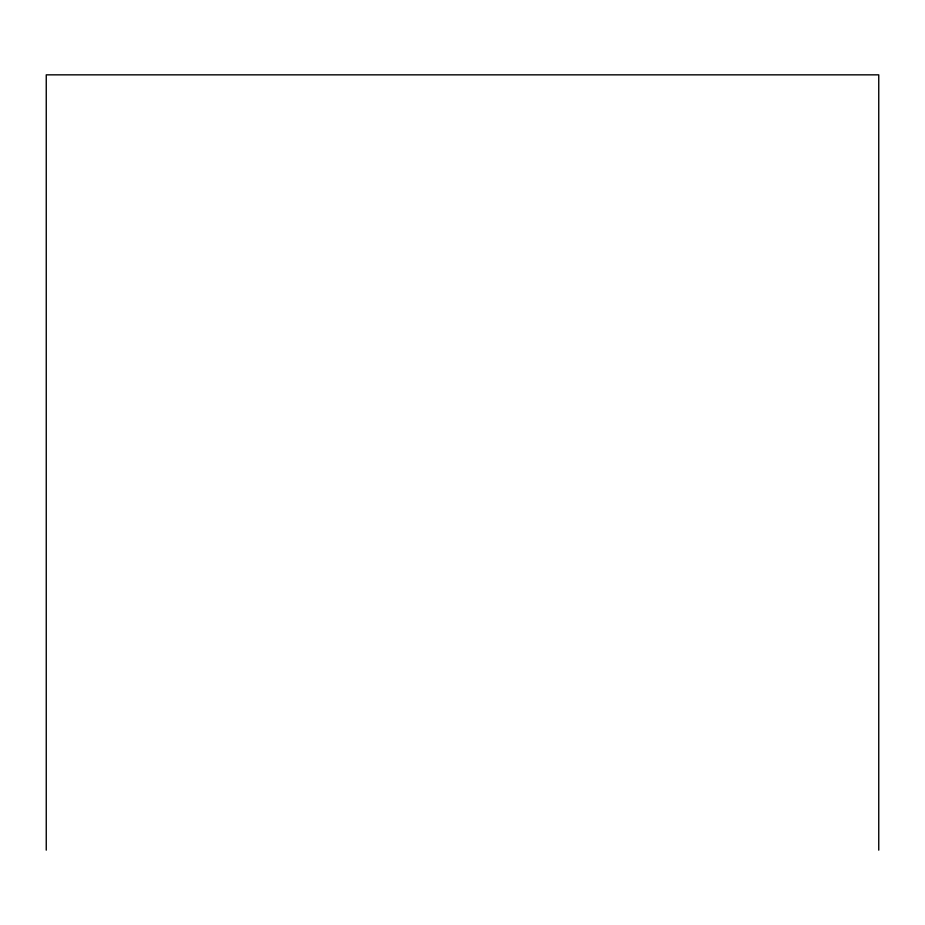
<?xml version="1.0" encoding="UTF-8"?>
<svg xmlns="http://www.w3.org/2000/svg" width="925" height="925" viewBox="0 0 925 925"><rect width="100%" height="100%" fill="white"/><g stroke="black" fill="none" stroke-linecap="round" stroke-linejoin="round"><path stroke-width="1.39" d="M878.75 850.156L878.75 74.844L46.25 74.844L46.25 850.156"/></g></svg>
